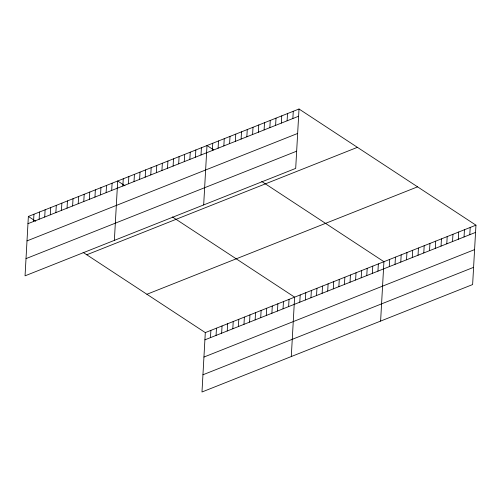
<?xml version="1.0" encoding="UTF-8"?>
<svg xmlns="http://www.w3.org/2000/svg" width="501" height="501" viewBox="0 0 501 501"><rect width="100%" height="100%" fill="white"/><g stroke="black" fill="none" stroke-linecap="round" stroke-linejoin="round"><path stroke-width="0.75" d="M28.369 216.445L25.05 275.832L295.696 168.392L299.016 109.005L28.369 216.445L35.671 221.235M33.548 221.467L33.955 214.228M39.128 219.25L39.535 212.011M44.714 217.033L45.115 209.794M50.294 214.816L50.701 207.577M55.874 212.599L56.281 205.366M61.46 210.389L61.861 203.149M67.04 208.172L67.447 200.932M72.62 205.955L73.027 198.715M78.206 203.738L78.607 196.498M83.786 201.521L84.193 194.282M89.366 199.304L89.773 192.071M94.952 197.087L95.353 189.854M100.532 194.876L100.939 187.637M106.112 192.66L106.519 185.42M111.698 190.443L112.099 183.203M114.366 240.374L117.685 180.986L124.981 185.777M122.864 186.009L123.265 178.769M128.444 183.792L128.845 176.559M134.024 181.581L134.431 174.342M139.61 179.364L140.011 172.125M145.19 177.147L145.597 169.908M150.77 174.93L151.177 167.691M156.356 172.713L156.757 165.474M161.936 170.497L162.343 163.257M167.516 168.28L167.923 161.046M173.102 166.069L173.503 158.83M178.682 163.852L179.089 156.613M184.262 161.635L184.669 154.396M189.848 159.418L190.248 152.179M195.428 157.201L195.835 149.962M201.007 154.984L201.415 147.751M203.675 204.922L206.994 145.534L213.689 149.924M212.343 150.488L212.75 143.248M83.11 252.385L205.304 332.608L201.984 391.995L472.631 284.555L475.95 225.168L299.016 109.005M218.098 148.202L218.499 140.969M210.483 337.63L210.883 330.397M223.847 145.923L224.248 138.683M216.063 335.42L216.47 328.18M229.596 143.637L230.003 136.397M221.642 333.203L222.049 325.963M235.351 141.357L235.752 134.118M227.229 330.986L227.629 323.746M241.1 139.071L241.507 131.832M232.808 328.769L233.215 321.529M246.849 136.786L247.256 129.552M238.388 326.552L238.795 319.312M252.604 134.506L253.005 127.267M243.974 324.335L244.375 317.102M258.353 132.22L258.76 124.987M249.554 322.118L249.961 314.885M264.102 129.941L264.509 122.701M255.141 319.907L255.541 312.668M269.857 127.655L270.258 120.415M260.72 317.69L261.121 310.451M275.606 125.375L276.013 118.136M266.3 315.473L266.707 308.234M281.355 123.089L281.762 115.85M271.886 313.257L272.287 306.017M287.111 120.804L287.511 113.57M277.466 311.04L277.873 303.8M292.86 118.524L293.267 111.285M283.046 308.823L283.453 301.589M288.632 306.612L289.033 299.373M291.294 356.543L294.619 297.156L172.425 216.927M299.792 302.178L300.199 294.939M305.378 299.961L305.779 292.722M310.958 297.744L311.365 290.505M316.538 295.527L316.945 288.288M322.124 293.31L322.525 286.077M327.704 291.1L328.111 283.86M333.284 288.883L333.691 281.643M338.87 286.666L339.271 279.426M344.45 284.449L344.857 277.21M350.03 282.232L350.437 274.993M355.616 280.015L356.017 272.782M361.196 277.798L361.603 270.565M366.782 275.588L367.183 268.348M372.362 273.371L372.769 266.131M377.942 271.154L378.349 263.914M380.61 321.085L383.929 261.697L261.735 181.468M389.277 266.651L389.684 259.418M395.026 264.371L395.433 257.132M400.781 262.086L401.182 254.852M406.53 259.806L406.937 252.567M412.279 257.52L412.686 250.281M418.034 255.241L418.435 248.001M423.783 252.955L424.19 245.715M429.532 250.669L429.939 243.436M435.288 248.39L435.688 241.15M441.037 246.104L441.444 238.871M446.792 243.824L447.193 236.585M452.541 241.538L452.948 234.299M458.29 239.259L458.697 232.019M464.045 236.973L464.446 229.734M469.794 234.687L470.201 227.454M27.968 223.684L298.615 116.238M27.004 240.893L297.65 133.448M26.014 258.622L296.661 151.183M86.761 254.777L357.407 147.338M146.918 294.275L417.565 186.835M205.304 332.608L475.95 225.168M204.896 339.847L475.543 232.408M203.938 357.056L474.585 249.617M202.943 374.786L473.589 267.346"/></g></svg>
